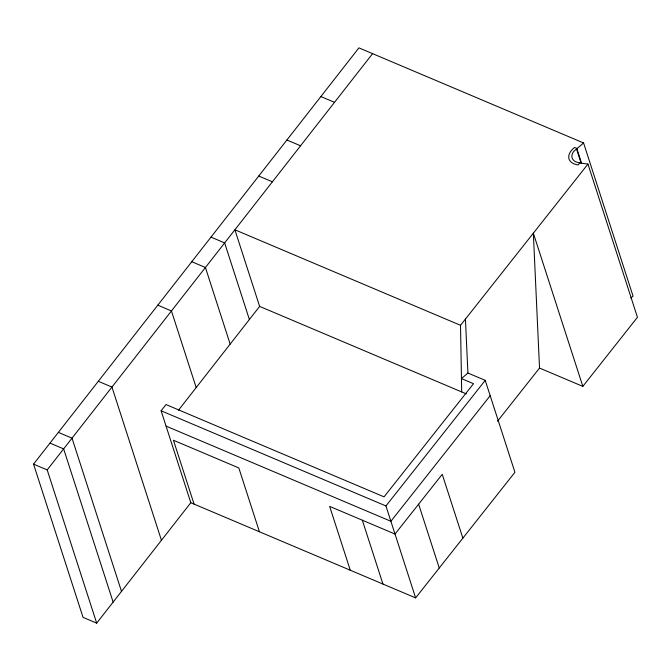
<?xml version="1.0" encoding="UTF-8"?>
<svg xmlns="http://www.w3.org/2000/svg" width="671" height="671" viewBox="0 0 671 671"><rect width="100%" height="100%" fill="white"/><g stroke="black" fill="none" stroke-linecap="round" stroke-linejoin="round"><path stroke-width="1.01" d="M465.439 319.069L467.913 373.026L461.455 378.603L473.5 383.703L384.055 496.85L165.997 404.546L161.115 410.786L190.807 502.722L96.683 623.133L83.036 617.354L33.55 464.139L358.926 47.867L583.585 142.965L633.072 296.179L630.79 297.983M96.683 623.133L47.196 469.91L372.581 53.646M178.52 410.174L259.635 306.404L234.892 229.792L460.516 325.301L461.69 391.931M582.831 386.387L533.344 233.172L539.526 368.06L582.831 386.387L637.45 317.291L587.964 164.076L579.761 162.944L578.192 164.932A19.56 11.105 -17.9 0 1 574.561 147.452L576.741 148.375L581.564 163.296M460.516 325.301L587.964 164.076M485.234 380.356L514.925 472.292L415.634 597.886L385.942 505.959L485.234 380.356L467.913 373.026M490.182 395.68L390.891 521.275L166.064 426.11M497.488 421.237L539.526 368.06M583.585 142.965L573.789 151.344A16.297 9.26 -17.9 0 0 575.978 161.896L579.761 162.944M320.881 96.549L334.527 102.328M286.911 140.013L300.558 145.783M258.746 176.037L272.392 181.816M210.996 237.123L224.642 242.902L249.386 319.513M191.772 261.715L205.418 267.494L230.161 344.106M259.635 306.404L466.345 393.902M157.802 305.179L171.449 310.958L196.192 387.561M98.302 381.296L111.956 387.075L161.443 540.289M161.115 410.786L385.942 505.959M58.369 432.384L72.015 438.163L121.501 591.377M49.989 443.103L63.644 448.882L113.131 602.097M190.807 502.722L415.634 597.886M33.55 464.139L47.196 469.91M576.456 148.626L581.279 163.548M462.864 538.142L442.239 474.305L395.018 534.049L329.654 506.379L350.27 570.216M418.629 504.173L439.253 568.018M362.332 520.21L382.956 584.055M259.434 531.768L238.817 467.93L173.454 440.26L194.07 504.106"/></g></svg>
